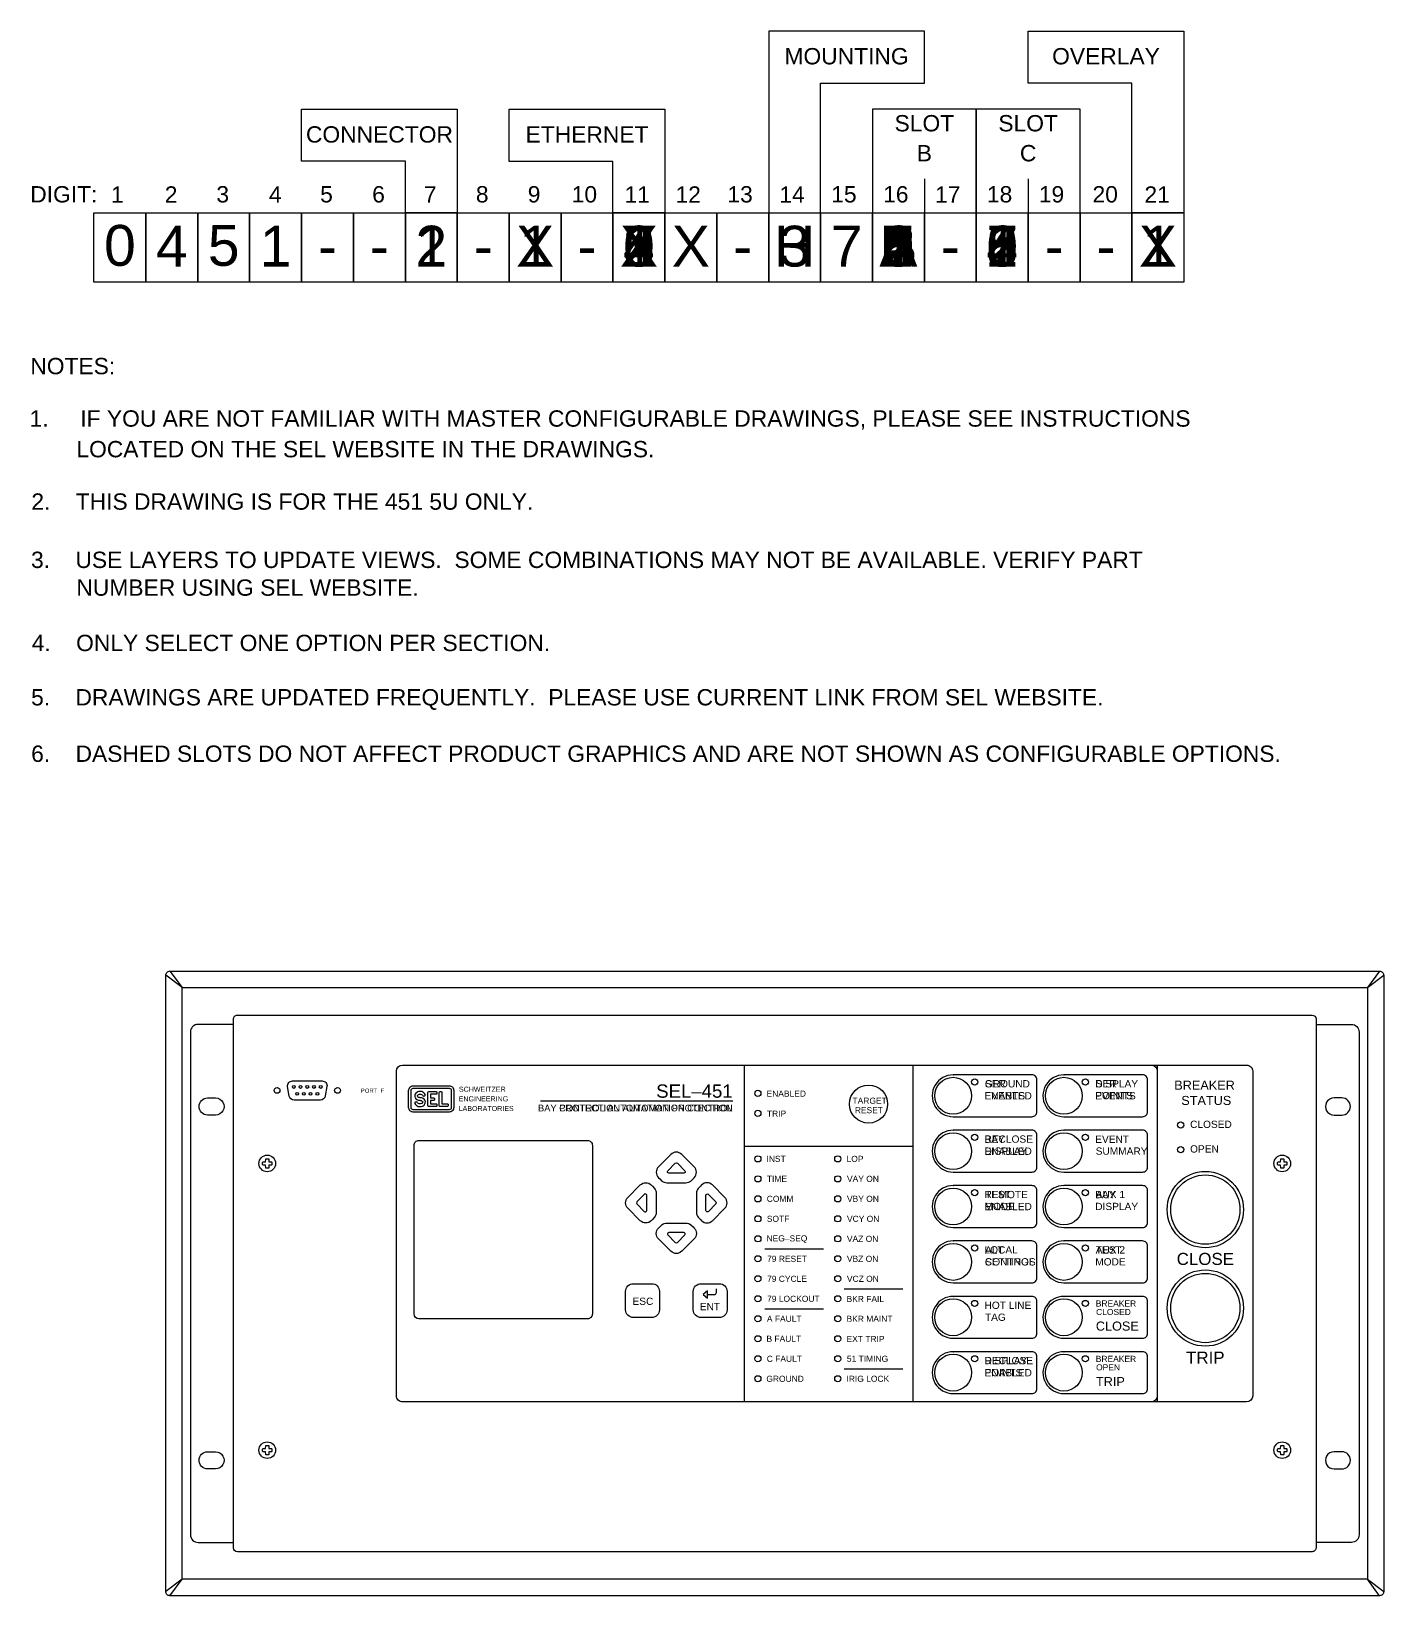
# Model space of a CAD drawing. Extents: x 1 to 47, y 1 to 35.
# Drawn here: x 0.99 to 22.98, y 9.57 to 35 of the extents above; entities that cross this region are included whole.
import ezdxf
from ezdxf.enums import TextEntityAlignment as Align

# ---------------------------------------------------------------- set-up
doc = ezdxf.new("R2010")
doc.units = 0
doc.header["$MEASUREMENT"] = 0
for name, color, linetype in [('1_00______CONNECTOR_TYPE__', 7, 'CONTINUOUS'), ('1_01__1-X__SCREW-TERMINAL_', 7, 'CONTINUOUS'), ('1_02__2-X__CONNECTORIZED_R', 7, 'CONTINUOUS'), ('1_03__1-1__SCREW-TERMINAL_', 7, 'CONTINUOUS'), ('1_04__2-1__CONNECTORIZED_R', 7, 'CONTINUOUS'), ('2_00______ETHERNET_CONNECT', 7, 'CONTINUOUS'), ('2_01__X__NONE', 7, 'CONTINUOUS'), ('2_02__1__PORTS_5A__5B_WITH', 7, 'CONTINUOUS'), ('2_03__3__PORTS_5A__5B_WITH', 7, 'CONTINUOUS'), ('2_04__5__PORTS_5A__5B_WITH', 7, 'CONTINUOUS'), ('2_05__0__PORTS_5C__5D_-_ET', 7, 'CONTINUOUS'), ('2_06__2__PORTS_5C__5D_-_ET', 7, 'CONTINUOUS'), ('2_07__4__PORTS_5C__5D_-_ET', 7, 'CONTINUOUS'), ('3_00______MOUNTING_', 7, 'CONTINUOUS'), ('3_01__H__HORIZONTAL_RACK_M', 7, 'CONTINUOUS'), ('3_02__3__HORIZONTAL_PANEL_', 7, 'CONTINUOUS'), ('4_00______IO_BOARD_POSITIO', 7, 'CONTINUOUS'), ('4_01__0__EMPTY', 7, 'CONTINUOUS'), ('4_02__1___8__INDEPENDENT_I', 7, 'CONTINUOUS'), ('4_03__2___8__OPTOISOLATED_', 7, 'CONTINUOUS'), ('4_04__4___24__OPTOISOLATED', 7, 'CONTINUOUS'), ('4_05__5___8__INDEPENDENT_I', 7, 'CONTINUOUS'), ('4_06__6___8__INDEPENDENT_I', 7, 'CONTINUOUS'), ('4_07__7___8__OPTOISOLATED_', 7, 'CONTINUOUS'), ('4_08__8___8__OPTOISOLATED_', 7, 'CONTINUOUS'), ('4_09__A__AUXILIARY_TRIP-CL', 7, 'CONTINUOUS'), ('4_10__B__AUXILIARY_TRIP-CL', 7, 'CONTINUOUS'), ('5_00______IO_BOARD_POSITIO', 7, 'CONTINUOUS'), ('5_01__0__EMPTY', 7, 'CONTINUOUS'), ('5_02__1___8__INDEPENDENT_I', 7, 'CONTINUOUS'), ('5_03__2___8__OPTOISOLATED_', 7, 'CONTINUOUS'), ('5_04__4___24__OPTOISOLATED', 7, 'CONTINUOUS'), ('5_05__5___8__INDEPENDENT_I', 7, 'CONTINUOUS'), ('5_06__6___8__INDEPENDENT_I', 7, 'CONTINUOUS'), ('5_07__7___8__OPTOISOLATED_', 7, 'CONTINUOUS'), ('5_08__8___8__OPTOISOLATED_', 7, 'CONTINUOUS'), ('6_00______FRONT_OVERLAY_', 7, 'CONTINUOUS'), ('6_01__X__STANDARD', 7, 'CONTINUOUS'), ('6_02__1__BAY_CONTROL', 7, 'CONTINUOUS'), ('7_00______DWG_', 7, 'CONTINUOUS')]:
    doc.layers.add(name, color=color, linetype=linetype)
doc.styles.add('ARIAL', font='arial.ttf')

msp = doc.modelspace()

# ---------------------------------------------------------------- linework, layer by layer
at = {"layer": '1_00______CONNECTOR_TYPE__'}
msp.add_lwpolyline([(2.851, 30.922), (2.007, 30.922), (2.007, 32.047), (2.851, 32.047), (2.851, 30.922)], dxfattribs=at)
at = {"layer": '2_00______ETHERNET_CONNECT'}
msp.add_lwpolyline([(2.851, 30.922), (2.007, 30.922), (2.007, 32.047), (2.851, 32.047), (2.851, 30.922)], dxfattribs=at)
at = {"layer": '3_00______MOUNTING_'}
msp.add_lwpolyline([(2.851, 30.922), (2.007, 30.922), (2.007, 32.047), (2.851, 32.047), (2.851, 30.922)], dxfattribs=at)
at = {"layer": '3_01__H__HORIZONTAL_RACK_M'}
for points in [[(4.275, 18.859), (3.7, 18.859, 0.414214), (3.575, 18.734), (3.575, 10.564, 0.414213), (3.7, 10.439), (4.275, 10.439)], [(21.875, 18.859), (22.45, 18.859, -0.414214), (22.575, 18.734), (22.575, 10.564, -0.414213), (22.45, 10.439), (21.875, 10.439)]]:
    msp.add_lwpolyline(points, format="xyb", dxfattribs=at)
for points in [[(4.339, 19.009), (21.811, 19.009, -0.414211), (21.875, 18.945), (21.875, 10.352, -0.414215), (21.811, 10.289), (4.339, 10.289, -0.414212), (4.275, 10.352), (4.275, 18.945, -0.414216)], [(3.855, 17.663), (3.983, 17.663, -1.000001), (3.983, 17.385), (3.855, 17.385, -1)], [(22.295, 17.663), (22.167, 17.663, 1.000001), (22.167, 17.385), (22.295, 17.385, 1)], [(3.855, 11.913), (3.983, 11.913, -1.000001), (3.983, 11.635), (3.855, 11.635, -1)], [(22.295, 11.913), (22.167, 11.913, 1.000001), (22.167, 11.635), (22.295, 11.635, 1)]]:
    msp.add_lwpolyline(points, format="xyb", close=True, dxfattribs=at)
at = {"layer": '3_02__3__HORIZONTAL_PANEL_'}
for points in [[(3.241, 19.724), (3.441, 19.457), (3.175, 19.657)], [(22.909, 19.724), (22.709, 19.457), (22.975, 19.657)], [(3.241, 9.574), (3.441, 9.84), (3.175, 9.64)], [(22.909, 9.574), (22.709, 9.84), (22.975, 9.64)]]:
    msp.add_lwpolyline(points, dxfattribs=at)
msp.add_lwpolyline([(3.241, 19.724), (22.909, 19.724, -0.414214), (22.975, 19.657), (22.975, 9.64, -0.414214), (22.909, 9.574), (3.241, 9.574, -0.414214), (3.175, 9.64), (3.175, 19.657, -0.414214)], format="xyb", close=True, dxfattribs=at)
msp.add_lwpolyline([(3.441, 19.457), (22.709, 19.457), (22.709, 9.84), (3.441, 9.84)], close=True, dxfattribs=at)
at = {"layer": '4_00______IO_BOARD_POSITIO'}
msp.add_lwpolyline([(2.851, 30.922), (2.007, 30.922), (2.007, 32.047), (2.851, 32.047), (2.851, 30.922)], dxfattribs=at)
at = {"layer": '4_01__0__EMPTY'}
msp.add_lwpolyline([(6.924, 12.824), (6.924, 18.099, -0.414193), (7.024, 18.199), (19.192, 18.199, -0.414295), (19.292, 18.099), (19.292, 12.824, -0.414137), (19.192, 12.723), (7.024, 12.723, -0.414229)], format="xyb", close=True, dxfattribs=at)
at = {"layer": '4_02__1___8__INDEPENDENT_I'}
msp.add_lwpolyline([(6.924, 12.824), (6.924, 18.099, -0.414193), (7.024, 18.199), (19.192, 18.199, -0.414295), (19.292, 18.099), (19.292, 12.824, -0.414137), (19.192, 12.723), (7.024, 12.723, -0.414229)], format="xyb", close=True, dxfattribs=at)
at = {"layer": '4_03__2___8__OPTOISOLATED_'}
msp.add_lwpolyline([(6.924, 12.824), (6.924, 18.099, -0.414193), (7.024, 18.199), (19.192, 18.199, -0.414295), (19.292, 18.099), (19.292, 12.824, -0.414137), (19.192, 12.723), (7.024, 12.723, -0.414229)], format="xyb", close=True, dxfattribs=at)
at = {"layer": '4_04__4___24__OPTOISOLATED'}
msp.add_lwpolyline([(6.924, 12.824), (6.924, 18.099, -0.414193), (7.024, 18.199), (19.192, 18.199, -0.414295), (19.292, 18.099), (19.292, 12.824, -0.414137), (19.192, 12.723), (7.024, 12.723, -0.414229)], format="xyb", close=True, dxfattribs=at)
at = {"layer": '4_05__5___8__INDEPENDENT_I'}
msp.add_lwpolyline([(6.924, 12.824), (6.924, 18.099, -0.414193), (7.024, 18.199), (19.192, 18.199, -0.414295), (19.292, 18.099), (19.292, 12.824, -0.414137), (19.192, 12.723), (7.024, 12.723, -0.414229)], format="xyb", close=True, dxfattribs=at)
at = {"layer": '4_06__6___8__INDEPENDENT_I'}
msp.add_lwpolyline([(6.924, 12.824), (6.924, 18.099, -0.414193), (7.024, 18.199), (19.192, 18.199, -0.414295), (19.292, 18.099), (19.292, 12.824, -0.414137), (19.192, 12.723), (7.024, 12.723, -0.414229)], format="xyb", close=True, dxfattribs=at)
at = {"layer": '4_07__7___8__OPTOISOLATED_'}
msp.add_lwpolyline([(6.924, 12.824), (6.924, 18.099, -0.414193), (7.024, 18.199), (19.192, 18.199, -0.414295), (19.292, 18.099), (19.292, 12.824, -0.414137), (19.192, 12.723), (7.024, 12.723, -0.414229)], format="xyb", close=True, dxfattribs=at)
at = {"layer": '4_08__8___8__OPTOISOLATED_'}
msp.add_lwpolyline([(6.924, 12.824), (6.924, 18.099, -0.414193), (7.024, 18.199), (19.192, 18.199, -0.414295), (19.292, 18.099), (19.292, 12.824, -0.414137), (19.192, 12.723), (7.024, 12.723, -0.414229)], format="xyb", close=True, dxfattribs=at)
at = {"layer": '4_09__A__AUXILIARY_TRIP-CL'}
msp.add_lwpolyline([(6.924, 12.824), (6.924, 18.099, -0.414193), (7.024, 18.199), (20.745, 18.199, -0.414295), (20.845, 18.099), (20.845, 12.824, -0.414137), (20.745, 12.724), (7.024, 12.724, -0.414229)], format="xyb", close=True, dxfattribs=at)
msp.add_lwpolyline([(19.292, 18.199), (19.292, 12.724)], dxfattribs=at)
for centre, radius in [((19.675, 17.224), 0.05), ((19.675, 16.824), 0.05), ((20.075, 15.849), 0.62), ((20.075, 15.849), 0.563), ((20.075, 14.249), 0.62), ((20.075, 14.249), 0.563)]:
    msp.add_circle(centre, radius, dxfattribs=at)
at = {"layer": '4_10__B__AUXILIARY_TRIP-CL'}
msp.add_lwpolyline([(6.924, 12.824), (6.924, 18.099, -0.414193), (7.024, 18.199), (20.745, 18.199, -0.414295), (20.845, 18.099), (20.845, 12.824, -0.414137), (20.745, 12.724), (7.024, 12.724, -0.414229)], format="xyb", close=True, dxfattribs=at)
msp.add_lwpolyline([(19.292, 18.199), (19.292, 12.724)], dxfattribs=at)
for centre, radius in [((19.675, 17.224), 0.05), ((19.675, 16.824), 0.05), ((20.075, 15.849), 0.62), ((20.075, 15.849), 0.563), ((20.075, 14.249), 0.62), ((20.075, 14.249), 0.563)]:
    msp.add_circle(centre, radius, dxfattribs=at)
at = {"layer": '5_00______IO_BOARD_POSITIO'}
msp.add_lwpolyline([(2.851, 30.922), (2.007, 30.922), (2.007, 32.047), (2.851, 32.047), (2.851, 30.922)], dxfattribs=at)
at = {"layer": '6_00______FRONT_OVERLAY_'}
msp.add_lwpolyline([(2.851, 30.922), (2.007, 30.922), (2.007, 32.047), (2.851, 32.047), (2.851, 30.922)], dxfattribs=at)
at = {"layer": '7_00______DWG_'}
for points in [[(13.82, 34.156), (15.507, 34.156), (15.507, 35), (12.976, 35), (12.976, 32.047), (13.82, 32.047), (13.82, 34.156)], [(18.882, 34.156), (17.195, 34.156), (17.195, 35), (19.726, 35), (19.726, 32.047), (18.882, 32.047), (18.882, 34.156)], [(7.07, 32.891), (5.382, 32.891), (5.382, 33.734), (7.913, 33.734), (7.913, 32.047), (7.07, 32.047), (7.07, 32.891)], [(10.445, 32.881), (8.757, 32.881), (8.757, 33.734), (11.289, 33.734), (11.289, 32.047), (10.445, 32.047), (10.445, 32.881)], [(16.351, 32.047), (16.351, 33.734), (14.664, 33.734), (14.664, 32.047), (16.351, 32.047)], [(18.039, 32.047), (18.039, 33.734), (16.351, 33.734), (16.351, 32.047), (18.038, 32.047)], [(15.507, 32.602), (15.507, 32.047)], [(17.194, 32.602), (17.194, 32.047)], [(2.851, 30.922), (2.007, 30.922), (2.007, 32.047), (2.851, 32.047), (2.851, 30.922)], [(3.695, 30.922), (2.851, 30.922), (2.851, 32.047), (3.695, 32.047), (3.695, 30.922)], [(4.538, 30.922), (3.695, 30.922), (3.695, 32.047), (4.538, 32.047), (4.538, 30.922)], [(5.382, 30.922), (4.538, 30.922), (4.538, 32.047), (5.382, 32.047), (5.382, 30.922)], [(6.226, 30.922), (5.382, 30.922), (5.382, 32.047), (6.226, 32.047), (6.226, 30.922)], [(7.07, 30.922), (6.226, 30.922), (6.226, 32.047), (7.07, 32.047), (7.07, 30.922)], [(7.913, 30.922), (7.07, 30.922), (7.07, 32.047), (7.913, 32.047), (7.913, 30.922)], [(8.757, 30.922), (7.913, 30.922), (7.913, 32.047), (8.757, 32.047), (8.757, 30.922)], [(9.601, 30.922), (8.757, 30.922), (8.757, 32.047), (9.601, 32.047), (9.601, 30.922)], [(10.445, 30.922), (9.601, 30.922), (9.601, 32.047), (10.445, 32.047), (10.445, 30.922)], [(11.289, 30.922), (10.445, 30.922), (10.445, 32.047), (11.289, 32.047), (11.289, 30.922)], [(12.132, 30.922), (11.289, 30.922), (11.289, 32.047), (12.132, 32.047), (12.132, 30.922)], [(12.976, 30.922), (12.132, 30.922), (12.132, 32.047), (12.976, 32.047), (12.976, 30.922)], [(13.82, 30.922), (12.976, 30.922), (12.976, 32.047), (13.82, 32.047), (13.82, 30.922)], [(14.664, 30.922), (13.82, 30.922), (13.82, 32.047), (14.664, 32.047), (14.664, 30.922)], [(15.507, 30.922), (14.664, 30.922), (14.664, 32.047), (15.507, 32.047), (15.507, 30.922)], [(16.351, 30.922), (15.507, 30.922), (15.507, 32.047), (16.351, 32.047), (16.351, 30.922)], [(17.195, 30.922), (16.351, 30.922), (16.351, 32.047), (17.195, 32.047), (17.195, 30.922)], [(18.038, 30.922), (17.195, 30.922), (17.195, 32.047), (18.038, 32.047), (18.038, 30.922)], [(18.882, 30.922), (18.038, 30.922), (18.038, 32.047), (18.882, 32.047), (18.882, 30.922)], [(19.726, 30.922), (18.882, 30.922), (18.882, 32.047), (19.726, 32.047), (19.726, 30.922)], [(12.58, 18.199), (12.58, 12.723)], [(15.32, 18.199), (15.32, 12.723)], [(12.391, 17.609), (9.267, 17.609)], [(12.58, 16.881), (15.32, 16.881)], [(12.912, 15.211), (13.866, 15.211)], [(14.202, 14.561), (15.156, 14.561)], [(12.912, 14.236), (13.866, 14.236)], [(14.202, 13.261), (15.156, 13.261)]]:
    msp.add_lwpolyline(points, dxfattribs=at)
for points in [[(5.233, 17.941), (5.717, 17.941, -0.46318), (5.795, 17.849), (5.768, 17.696, -0.363045), (5.69, 17.63), (5.26, 17.63, -0.360245), (5.182, 17.695), (5.155, 17.849, -0.463312)], [(7.855, 17.508, -0.414214), (7.782, 17.434), (7.197, 17.434, -0.414214), (7.123, 17.508), (7.123, 17.786, -0.414214), (7.197, 17.86), (7.782, 17.86, -0.414214), (7.855, 17.786)], [(7.816, 17.508, -0.414214), (7.782, 17.473), (7.197, 17.473, -0.414214), (7.162, 17.508), (7.162, 17.786, -0.414214), (7.197, 17.821), (7.782, 17.821, -0.414214), (7.816, 17.786)], [(15.979, 18.039, 1.005574), (15.975, 17.359), (17.256, 17.359, 0.414214), (17.336, 17.439), (17.336, 17.959, 0.414214), (17.256, 18.039), (15.975, 18.039)], [(17.779, 18.039, 1.005574), (17.775, 17.359), (19.056, 17.359, 0.414214), (19.136, 17.439), (19.136, 17.959, 0.414214), (19.056, 18.039), (17.775, 18.039)], [(7.304, 17.769, 0.192116), (7.241, 17.744, 0.12608), (7.222, 17.707, 0.336344), (7.257, 17.639, 0.087668), (7.307, 17.625, -0.022201), (7.322, 17.623, -0.039737), (7.333, 17.619, -0.23043), (7.351, 17.601, -0.182747), (7.349, 17.587, -0.221111), (7.316, 17.568, -0.058363), (7.295, 17.568, -0.13415), (7.273, 17.579, 0.006668), (7.261, 17.594, 0.085557), (7.258, 17.596, 0.231613), (7.229, 17.593, 0.170757), (7.223, 17.586, 0.118457), (7.224, 17.574, 0.153081), (7.25, 17.542, 0.186266), (7.312, 17.523, 0.192116), (7.374, 17.548, 0.12608), (7.394, 17.586, 0.336344), (7.359, 17.654, 0.087668), (7.308, 17.668, -0.022201), (7.294, 17.67, -0.039737), (7.283, 17.673, -0.23043), (7.265, 17.691, -0.182747), (7.266, 17.706, -0.221111), (7.3, 17.724, -0.058363), (7.321, 17.725, -0.13415), (7.343, 17.714, 0.006668), (7.355, 17.699, 0.085557), (7.357, 17.697, 0.231613), (7.387, 17.699, 0.170757), (7.393, 17.707, 0.118457), (7.391, 17.719, 0.153081), (7.366, 17.751, 0.186266)], [(7.479, 17.624), (7.479, 17.568), (7.571, 17.568, -0.424366), (7.582, 17.557), (7.582, 17.537, -0.404134), (7.571, 17.525), (7.449, 17.525, -0.432614), (7.437, 17.538), (7.437, 17.753, -0.396049), (7.449, 17.766), (7.571, 17.766, -0.424366), (7.582, 17.754), (7.582, 17.734, -0.404134), (7.571, 17.723), (7.479, 17.723), (7.479, 17.667), (7.533, 17.667, -0.353971), (7.541, 17.657), (7.541, 17.657), (7.541, 17.634, -0.353971), (7.533, 17.624)], [(7.632, 17.766), (7.653, 17.766, -0.432614), (7.665, 17.753), (7.665, 17.568), (7.754, 17.568, -0.424366), (7.765, 17.557), (7.765, 17.537, -0.404134), (7.754, 17.525), (7.632, 17.525, -0.432614), (7.62, 17.538), (7.62, 17.753, -0.396049)], [(15.979, 17.139, 1.005574), (15.975, 16.459), (17.256, 16.459, 0.414214), (17.336, 16.539), (17.336, 17.059, 0.414214), (17.256, 17.139), (15.975, 17.139)], [(17.779, 17.139, 1.005574), (17.775, 16.459), (19.056, 16.459, 0.414214), (19.136, 16.539), (19.136, 17.059, 0.414214), (19.056, 17.139), (17.775, 17.139)], [(7.21, 14.154), (7.21, 16.894, -0.414219), (7.29, 16.974), (10.03, 16.974, -0.414264), (10.11, 16.894), (10.11, 14.154, -0.41431), (10.03, 14.074), (7.29, 14.074, -0.414061)], [(11.631, 16.286, 0.176539), (11.709, 16.313), (11.746, 16.349), (11.765, 16.368, 0.414214), (11.765, 16.545), (11.563, 16.746, 0.414214), (11.387, 16.746), (11.185, 16.545, 0.414214), (11.185, 16.368), (11.204, 16.349), (11.241, 16.313, 0.176539), (11.319, 16.286)], [(11.492, 16.602), (11.613, 16.48, -0.66386), (11.596, 16.44), (11.354, 16.44, -0.66386), (11.337, 16.48), (11.458, 16.602, -0.408376)], [(11.147, 15.803, -0.176539), (11.12, 15.725), (11.085, 15.688), (11.066, 15.669, -0.414214), (10.889, 15.669), (10.687, 15.87, -0.414214), (10.687, 16.047), (10.889, 16.249, -0.414214), (11.066, 16.249), (11.085, 16.23), (11.12, 16.193, -0.176539), (11.147, 16.114)], [(11.803, 15.803, 0.176539), (11.83, 15.725), (11.865, 15.688), (11.884, 15.669, 0.414214), (12.061, 15.669), (12.263, 15.87, 0.414214), (12.263, 16.047), (12.061, 16.249, 0.414214), (11.884, 16.249), (11.865, 16.23), (11.83, 16.193, 0.176539), (11.803, 16.114)], [(10.832, 15.942), (10.953, 15.82, 0.66386), (10.994, 15.837), (10.994, 16.08, 0.66386), (10.953, 16.097), (10.832, 15.975, 0.408376)], [(12.118, 15.942), (11.997, 15.82, -0.66386), (11.956, 15.837), (11.956, 16.08, -0.66386), (11.997, 16.097), (12.118, 15.975, -0.408376)], [(15.979, 16.239, 1.005574), (15.975, 15.559), (17.256, 15.559, 0.414214), (17.336, 15.639), (17.336, 16.159, 0.414214), (17.256, 16.239), (15.975, 16.239)], [(17.779, 16.239, 1.005574), (17.775, 15.559), (19.056, 15.559, 0.414214), (19.136, 15.639), (19.136, 16.159, 0.414214), (19.056, 16.239), (17.775, 16.239)], [(11.631, 15.631, -0.176539), (11.709, 15.604), (11.746, 15.568), (11.765, 15.549, -0.414214), (11.765, 15.372), (11.563, 15.171, -0.414214), (11.387, 15.171), (11.185, 15.372, -0.414214), (11.185, 15.549), (11.204, 15.568), (11.241, 15.604, -0.176539), (11.319, 15.631)], [(11.492, 15.315), (11.613, 15.437, 0.66386), (11.596, 15.478), (11.354, 15.478, 0.66386), (11.337, 15.437), (11.458, 15.315, 0.408376)], [(15.979, 15.339, 1.005574), (15.975, 14.659), (17.256, 14.659, 0.414214), (17.336, 14.739), (17.336, 15.259, 0.414214), (17.256, 15.339), (15.975, 15.339)], [(17.779, 15.339, 1.005574), (17.775, 14.659), (19.056, 14.659, 0.414214), (19.136, 14.739), (19.136, 15.259, 0.414214), (19.056, 15.339), (17.775, 15.339)], [(10.775, 14.645), (11.075, 14.645, -0.414214), (11.2, 14.52), (11.2, 14.22, -0.414214), (11.075, 14.095), (10.775, 14.095, -0.414214), (10.65, 14.22), (10.65, 14.52, -0.414214)], [(11.875, 14.644), (12.175, 14.644, -0.414214), (12.3, 14.519), (12.3, 14.219, -0.414214), (12.175, 14.094), (11.875, 14.094, -0.414214), (11.75, 14.219), (11.75, 14.519, -0.414214)], [(15.979, 14.439, 1.005574), (15.975, 13.759), (17.256, 13.759, 0.414214), (17.336, 13.839), (17.336, 14.359, 0.414214), (17.256, 14.439), (15.975, 14.439)], [(17.779, 14.439, 1.005574), (17.775, 13.759), (19.056, 13.759, 0.414214), (19.136, 13.839), (19.136, 14.359, 0.414214), (19.056, 14.439), (17.775, 14.439)], [(15.979, 13.539, 1.005574), (15.975, 12.859), (17.256, 12.859, 0.414214), (17.336, 12.939), (17.336, 13.459, 0.414214), (17.256, 13.539), (15.975, 13.539)], [(17.779, 13.539, 1.005574), (17.775, 12.859), (19.056, 12.859, 0.414214), (19.136, 12.939), (19.136, 13.459, 0.414214), (19.056, 13.539), (17.775, 13.539)]]:
    msp.add_lwpolyline(points, format="xyb", close=True, dxfattribs=at)
for points in [[(4.842, 16.675, -0.391794), (4.85, 16.667), (4.852, 16.627, 0.399739), (4.853, 16.626), (4.893, 16.624, -0.391859), (4.901, 16.616), (4.901, 16.582, -0.391764), (4.893, 16.573), (4.853, 16.571, 0.399816), (4.852, 16.57), (4.85, 16.53, -0.391825), (4.842, 16.522), (4.825, 16.522), (4.808, 16.522, -0.391806), (4.8, 16.53), (4.798, 16.57, 0.399638), (4.797, 16.571), (4.757, 16.573, -0.391814), (4.749, 16.582), (4.749, 16.616, -0.39186), (4.757, 16.624), (4.797, 16.626, 0.399739), (4.798, 16.627), (4.8, 16.667, -0.391769), (4.808, 16.675), (4.825, 16.675), (4.842, 16.675)], [(21.342, 16.675, -0.391794), (21.35, 16.667), (21.352, 16.627, 0.399739), (21.353, 16.626), (21.393, 16.624, -0.391859), (21.401, 16.616), (21.401, 16.582, -0.391764), (21.393, 16.573), (21.353, 16.571, 0.399816), (21.352, 16.57), (21.35, 16.53, -0.391825), (21.342, 16.522), (21.325, 16.522), (21.308, 16.522, -0.391806), (21.3, 16.53), (21.298, 16.57, 0.399638), (21.297, 16.571), (21.257, 16.573, -0.391814), (21.249, 16.582), (21.249, 16.616, -0.39186), (21.257, 16.624), (21.297, 16.626, 0.399739), (21.298, 16.627), (21.3, 16.667, -0.391769), (21.308, 16.675), (21.325, 16.675), (21.342, 16.675)], [(11.984, 14.469), (12.092, 14.469, 0.414214), (12.127, 14.504), (12.127, 14.561)], [(4.842, 12.015, -0.391794), (4.85, 12.007), (4.852, 11.967, 0.399739), (4.853, 11.966), (4.893, 11.964, -0.391859), (4.901, 11.956), (4.901, 11.922, -0.391764), (4.893, 11.913), (4.853, 11.911, 0.399816), (4.852, 11.91), (4.85, 11.87, -0.391825), (4.842, 11.862), (4.825, 11.862), (4.808, 11.862, -0.391806), (4.8, 11.87), (4.798, 11.91, 0.399638), (4.797, 11.911), (4.757, 11.913, -0.391814), (4.749, 11.922), (4.749, 11.956, -0.39186), (4.757, 11.964), (4.797, 11.966, 0.399739), (4.798, 11.967), (4.8, 12.007, -0.391769), (4.808, 12.015), (4.825, 12.015), (4.842, 12.015)], [(21.342, 12.015, -0.391794), (21.35, 12.007), (21.352, 11.967, 0.399739), (21.353, 11.966), (21.393, 11.964, -0.391859), (21.401, 11.956), (21.401, 11.922, -0.391764), (21.393, 11.913), (21.353, 11.911, 0.399816), (21.352, 11.91), (21.35, 11.87, -0.391825), (21.342, 11.862), (21.325, 11.862), (21.308, 11.862, -0.391806), (21.3, 11.87), (21.298, 11.91, 0.399638), (21.297, 11.911), (21.257, 11.913, -0.391814), (21.249, 11.922), (21.249, 11.956, -0.39186), (21.257, 11.964), (21.297, 11.966, 0.399739), (21.298, 11.967), (21.3, 12.007, -0.391769), (21.308, 12.015), (21.325, 12.015), (21.342, 12.015)]]:
    msp.add_lwpolyline(points, format="xyb", dxfattribs=at)
msp.add_lwpolyline([(11.984, 14.527), (11.909, 14.469), (11.984, 14.411)], close=True, dxfattribs=at)
for centre, radius in [((4.983, 17.786), 0.047), ((5.257, 17.842), 0.0225), ((5.366, 17.842), 0.0225), ((5.475, 17.842), 0.0225), ((5.584, 17.842), 0.0225), ((5.693, 17.842), 0.0225), ((5.967, 17.786), 0.047), ((14.6, 17.564), 0.31), ((16.325, 17.924), 0.05), ((18.125, 17.924), 0.05), ((5.311, 17.73), 0.0225), ((5.42, 17.73), 0.0225), ((5.529, 17.73), 0.0225), ((5.639, 17.73), 0.0225), ((12.8, 17.739), 0.05), ((12.8, 17.414), 0.05), ((16.325, 17.024), 0.05), ((18.125, 17.024), 0.05), ((4.825, 16.599), 0.135), ((12.8, 16.674), 0.05), ((14.1, 16.674), 0.05), ((21.325, 16.599), 0.135), ((12.8, 16.349), 0.05), ((14.1, 16.349), 0.05), ((12.8, 16.024), 0.05), ((14.1, 16.024), 0.05), ((16.325, 16.124), 0.05), ((18.125, 16.124), 0.05), ((12.8, 15.699), 0.05), ((14.1, 15.699), 0.05), ((12.8, 15.374), 0.05), ((14.1, 15.374), 0.05), ((16.325, 15.224), 0.05), ((18.125, 15.224), 0.05), ((12.8, 15.049), 0.05), ((14.1, 15.049), 0.05), ((12.8, 14.724), 0.05), ((14.1, 14.724), 0.05), ((12.8, 14.399), 0.05), ((14.1, 14.399), 0.05), ((16.325, 14.324), 0.05), ((18.125, 14.324), 0.05), ((12.8, 14.074), 0.05), ((14.1, 14.074), 0.05), ((12.8, 13.749), 0.05), ((14.1, 13.749), 0.05), ((12.8, 13.424), 0.05), ((14.1, 13.424), 0.05), ((16.325, 13.424), 0.05), ((18.125, 13.424), 0.05), ((12.8, 13.099), 0.05), ((14.1, 13.099), 0.05), ((4.825, 11.939), 0.135), ((21.325, 11.939), 0.135)]:
    msp.add_circle(centre, radius, dxfattribs=at)
for centre in [(15.975, 17.699), (17.775, 17.699), (15.975, 16.799), (17.775, 16.799), (15.975, 15.899), (17.775, 15.899), (15.975, 14.999), (17.775, 14.999), (15.975, 14.099), (17.775, 14.099), (15.975, 13.199), (17.775, 13.199)]:
    msp.add_ellipse(centre, major_axis=(0.3, 0), ratio=0.999907, dxfattribs=at)

# ---------------------------------------------------------------- texts
at = {"layer": '1_01__1-X__SCREW-TERMINAL_', "style": 'ARIAL'}
for s, p in [('1', (7.491, 31.176)), ('X', (9.179, 31.176))]:
    msp.add_text(s, height=0.664, dxfattribs=at).set_placement(p, align=Align.CENTER)
at = {"layer": '1_02__2-X__CONNECTORIZED_R', "style": 'ARIAL'}
for s, p in [('2', (7.491, 31.176)), ('X', (9.179, 31.176))]:
    msp.add_text(s, height=0.664, dxfattribs=at).set_placement(p, align=Align.CENTER)
at = {"layer": '1_03__1-1__SCREW-TERMINAL_', "style": 'ARIAL'}
for p in [(7.491, 31.176), (9.179, 31.176)]:
    msp.add_text('1', height=0.664, dxfattribs=at).set_placement(p, align=Align.CENTER)
at = {"layer": '1_04__2-1__CONNECTORIZED_R', "style": 'ARIAL'}
for s, p in [('2', (7.491, 31.176)), ('1', (9.179, 31.176))]:
    msp.add_text(s, height=0.664, dxfattribs=at).set_placement(p, align=Align.CENTER)
at = {"layer": '2_01__X__NONE', "style": 'ARIAL'}
msp.add_text('X', height=0.664, dxfattribs=at).set_placement((10.867, 31.176), align=Align.CENTER)
at = {"layer": '2_02__1__PORTS_5A__5B_WITH', "style": 'ARIAL'}
msp.add_text('1', height=0.664, dxfattribs=at).set_placement((10.867, 31.176), align=Align.CENTER)
at = {"layer": '2_03__3__PORTS_5A__5B_WITH', "style": 'ARIAL'}
msp.add_text('3', height=0.664, dxfattribs=at).set_placement((10.867, 31.176), align=Align.CENTER)
at = {"layer": '2_04__5__PORTS_5A__5B_WITH', "style": 'ARIAL'}
msp.add_text('5', height=0.664, dxfattribs=at).set_placement((10.867, 31.176), align=Align.CENTER)
at = {"layer": '2_05__0__PORTS_5C__5D_-_ET', "style": 'ARIAL'}
msp.add_text('0', height=0.664, dxfattribs=at).set_placement((10.867, 31.176), align=Align.CENTER)
at = {"layer": '2_06__2__PORTS_5C__5D_-_ET', "style": 'ARIAL'}
msp.add_text('2', height=0.664, dxfattribs=at).set_placement((10.867, 31.176), align=Align.CENTER)
at = {"layer": '2_07__4__PORTS_5C__5D_-_ET', "style": 'ARIAL'}
msp.add_text('4', height=0.664, dxfattribs=at).set_placement((10.867, 31.176), align=Align.CENTER)
at = {"layer": '3_01__H__HORIZONTAL_RACK_M', "style": 'ARIAL'}
msp.add_text('H', height=0.664, dxfattribs=at).set_placement((13.398, 31.176), align=Align.CENTER)
at = {"layer": '3_02__3__HORIZONTAL_PANEL_', "style": 'ARIAL'}
msp.add_text('3', height=0.664, dxfattribs=at).set_placement((13.398, 31.176), align=Align.CENTER)
at = {"layer": '4_01__0__EMPTY', "style": 'ARIAL'}
msp.add_text('0', height=0.664, dxfattribs=at).set_placement((15.085, 31.176), align=Align.CENTER)
for s, height, p in [('BREAKER', 0.0983, (18.294, 14.274)), ('CLOSE', 0.1475, (18.295, 13.882)), ('CLOSED', 0.0983, (18.299, 14.136)), ('BREAKER', 0.0983, (18.294, 13.374)), ('OPEN', 0.0983, (18.299, 13.236)), ('TRIP', 0.1475, (18.297, 12.98))]:
    msp.add_text(s, height=height, dxfattribs=at).set_placement(p)
at = {"layer": '4_02__1___8__INDEPENDENT_I', "style": 'ARIAL'}
msp.add_text('1', height=0.664, dxfattribs=at).set_placement((15.085, 31.176), align=Align.CENTER)
for s, height, p in [('BREAKER', 0.0983, (18.294, 14.274)), ('CLOSE', 0.1475, (18.295, 13.882)), ('CLOSED', 0.0983, (18.299, 14.136)), ('BREAKER', 0.0983, (18.294, 13.374)), ('OPEN', 0.0983, (18.299, 13.236)), ('TRIP', 0.1475, (18.297, 12.98))]:
    msp.add_text(s, height=height, dxfattribs=at).set_placement(p)
at = {"layer": '4_03__2___8__OPTOISOLATED_', "style": 'ARIAL'}
msp.add_text('2', height=0.664, dxfattribs=at).set_placement((15.085, 31.176), align=Align.CENTER)
for s, height, p in [('BREAKER', 0.0983, (18.294, 14.274)), ('CLOSE', 0.1475, (18.295, 13.882)), ('CLOSED', 0.0983, (18.299, 14.136)), ('BREAKER', 0.0983, (18.294, 13.374)), ('OPEN', 0.0983, (18.299, 13.236)), ('TRIP', 0.1475, (18.297, 12.98))]:
    msp.add_text(s, height=height, dxfattribs=at).set_placement(p)
at = {"layer": '4_04__4___24__OPTOISOLATED', "style": 'ARIAL'}
msp.add_text('4', height=0.664, dxfattribs=at).set_placement((15.085, 31.176), align=Align.CENTER)
for s, height, p in [('BREAKER', 0.0983, (18.294, 14.274)), ('CLOSE', 0.1475, (18.295, 13.882)), ('CLOSED', 0.0983, (18.299, 14.136)), ('BREAKER', 0.0983, (18.294, 13.374)), ('OPEN', 0.0983, (18.299, 13.236)), ('TRIP', 0.1475, (18.297, 12.98))]:
    msp.add_text(s, height=height, dxfattribs=at).set_placement(p)
at = {"layer": '4_05__5___8__INDEPENDENT_I', "style": 'ARIAL'}
msp.add_text('5', height=0.664, dxfattribs=at).set_placement((15.085, 31.176), align=Align.CENTER)
for s, height, p in [('BREAKER', 0.0983, (18.294, 14.274)), ('CLOSE', 0.1475, (18.295, 13.882)), ('CLOSED', 0.0983, (18.299, 14.136)), ('BREAKER', 0.0983, (18.294, 13.374)), ('OPEN', 0.0983, (18.299, 13.236)), ('TRIP', 0.1475, (18.297, 12.98))]:
    msp.add_text(s, height=height, dxfattribs=at).set_placement(p)
at = {"layer": '4_06__6___8__INDEPENDENT_I', "style": 'ARIAL'}
msp.add_text('6', height=0.664, dxfattribs=at).set_placement((15.085, 31.176), align=Align.CENTER)
for s, height, p in [('BREAKER', 0.0983, (18.294, 14.274)), ('CLOSE', 0.1475, (18.295, 13.882)), ('CLOSED', 0.0983, (18.299, 14.136)), ('BREAKER', 0.0983, (18.294, 13.374)), ('OPEN', 0.0983, (18.299, 13.236)), ('TRIP', 0.1475, (18.297, 12.98))]:
    msp.add_text(s, height=height, dxfattribs=at).set_placement(p)
at = {"layer": '4_07__7___8__OPTOISOLATED_', "style": 'ARIAL'}
msp.add_text('7', height=0.664, dxfattribs=at).set_placement((15.085, 31.176), align=Align.CENTER)
for s, height, p in [('BREAKER', 0.0983, (18.294, 14.274)), ('CLOSE', 0.1475, (18.295, 13.882)), ('CLOSED', 0.0983, (18.299, 14.136)), ('BREAKER', 0.0983, (18.294, 13.374)), ('OPEN', 0.0983, (18.299, 13.236)), ('TRIP', 0.1475, (18.297, 12.98))]:
    msp.add_text(s, height=height, dxfattribs=at).set_placement(p)
at = {"layer": '4_08__8___8__OPTOISOLATED_', "style": 'ARIAL'}
msp.add_text('8', height=0.664, dxfattribs=at).set_placement((15.085, 31.176), align=Align.CENTER)
for s, height, p in [('BREAKER', 0.0983, (18.294, 14.274)), ('CLOSE', 0.1475, (18.295, 13.882)), ('CLOSED', 0.0983, (18.299, 14.136)), ('BREAKER', 0.0983, (18.294, 13.374)), ('OPEN', 0.0983, (18.299, 13.236)), ('TRIP', 0.1475, (18.297, 12.98))]:
    msp.add_text(s, height=height, dxfattribs=at).set_placement(p)
at = {"layer": '4_09__A__AUXILIARY_TRIP-CL', "style": 'ARIAL'}
for s, height, p in [('A', 0.664, (15.085, 31.176)), ('CLOSE', 0.1967, (20.075, 14.949)), ('TRIP', 0.1967, (20.075, 13.345))]:
    msp.add_text(s, height=height, dxfattribs=at).set_placement(p, align=Align.CENTER)
for s, height, p in [('BREAKER', 0.1475, (19.57, 17.797)), ('STATUS', 0.1475, (19.684, 17.549)), ('CLOSED', 0.118, (19.827, 17.176)), ('OPEN', 0.118, (19.827, 16.776)), ('AUX 3', 0.118, (18.294, 14.274)), ('AUX 4', 0.118, (18.294, 13.374))]:
    msp.add_text(s, height=height, dxfattribs=at).set_placement(p)
at = {"layer": '4_10__B__AUXILIARY_TRIP-CL', "style": 'ARIAL'}
for s, height, p in [('B', 0.664, (15.085, 31.176)), ('CLOSE', 0.1967, (20.075, 14.949)), ('TRIP', 0.1967, (20.075, 13.345))]:
    msp.add_text(s, height=height, dxfattribs=at).set_placement(p, align=Align.CENTER)
for s, height, p in [('BREAKER', 0.1475, (19.57, 17.797)), ('STATUS', 0.1475, (19.684, 17.549)), ('CLOSED', 0.118, (19.827, 17.176)), ('OPEN', 0.118, (19.827, 16.776)), ('AUX 3', 0.118, (18.294, 14.274)), ('AUX 4', 0.118, (18.294, 13.374))]:
    msp.add_text(s, height=height, dxfattribs=at).set_placement(p)
at = {"layer": '5_01__0__EMPTY', "style": 'ARIAL'}
msp.add_text('0', height=0.664, dxfattribs=at).set_placement((16.773, 31.176), align=Align.CENTER)
at = {"layer": '5_02__1___8__INDEPENDENT_I', "style": 'ARIAL'}
msp.add_text('1', height=0.664, dxfattribs=at).set_placement((16.773, 31.176), align=Align.CENTER)
at = {"layer": '5_03__2___8__OPTOISOLATED_', "style": 'ARIAL'}
msp.add_text('2', height=0.664, dxfattribs=at).set_placement((16.773, 31.176), align=Align.CENTER)
at = {"layer": '5_04__4___24__OPTOISOLATED', "style": 'ARIAL'}
msp.add_text('4', height=0.664, dxfattribs=at).set_placement((16.773, 31.176), align=Align.CENTER)
at = {"layer": '5_05__5___8__INDEPENDENT_I', "style": 'ARIAL'}
msp.add_text('5', height=0.664, dxfattribs=at).set_placement((16.773, 31.176), align=Align.CENTER)
at = {"layer": '5_06__6___8__INDEPENDENT_I', "style": 'ARIAL'}
msp.add_text('6', height=0.664, dxfattribs=at).set_placement((16.773, 31.176), align=Align.CENTER)
at = {"layer": '5_07__7___8__OPTOISOLATED_', "style": 'ARIAL'}
msp.add_text('7', height=0.664, dxfattribs=at).set_placement((16.773, 31.176), align=Align.CENTER)
at = {"layer": '5_08__8___8__OPTOISOLATED_', "style": 'ARIAL'}
msp.add_text('8', height=0.664, dxfattribs=at).set_placement((16.773, 31.176), align=Align.CENTER)
at = {"layer": '6_01__X__STANDARD', "style": 'ARIAL'}
msp.add_text('X', height=0.664, dxfattribs=at).set_placement((19.304, 31.176), align=Align.CENTER)
for s, p in [('GROUND', (16.491, 17.835)), ('SER', (18.292, 17.835)), ('ENABLED', (16.485, 17.639)), ('EVENTS', (18.285, 17.641)), ('RECLOSE', (16.485, 16.936)), ('ENABLED', (16.485, 16.739)), ('REMOTE', (16.485, 16.035)), ('BAY', (18.285, 16.034)), ('ENABLED', (16.485, 15.839)), ('DISPLAY', (18.285, 15.841)), ('ALT', (16.493, 15.133)), ('SETTINGS', (16.492, 14.941)), ('TEST', (18.293, 15.135)), ('MODE', (18.285, 14.941)), ('DISPLAY', (16.485, 13.336)), ('POINTS', (16.485, 13.141))]:
    msp.add_text(s, height=0.118, dxfattribs=at).set_placement(p)
msp.add_text('PROTECTION AUTOMATION CONTROL', height=0.10817, dxfattribs=at).set_placement((12.391, 17.445), align=Align.RIGHT)
at = {"layer": '6_02__1__BAY_CONTROL', "style": 'ARIAL'}
msp.add_text('1', height=0.664, dxfattribs=at).set_placement((19.304, 31.176), align=Align.CENTER)
for s, p in [('SER', (16.492, 17.835)), ('DISPLAY', (18.285, 17.835)), ('EVENTS', (16.485, 17.641)), ('POINTS', (18.285, 17.641)), ('BAY', (16.485, 16.934)), ('DISPLAY', (16.485, 16.741)), ('TEST', (16.493, 16.035)), ('AUX 1', (18.293, 16.035)), ('MODE', (16.485, 15.841)), ('LOCAL', (16.485, 15.136)), ('CONTROL', (16.491, 14.941)), ('AUX 2', (18.293, 15.135)), ('RECLOSE', (16.485, 13.336)), ('ENABLED', (16.485, 13.139))]:
    msp.add_text(s, height=0.118, dxfattribs=at).set_placement(p)
msp.add_text('BAY CONTROL AUTOMATION PROTECTION', height=0.10817, dxfattribs=at).set_placement((12.391, 17.445), align=Align.RIGHT)
at = {"layer": '7_00______DWG_', "style": 'ARIAL'}
for s, height, p in [('MOUNTING', 0.2655, (14.242, 34.462)), ('OVERLAY', 0.2655, (18.46, 34.462)), ('SLOT', 0.2655, (15.507, 33.373)), ('SLOT', 0.2655, (17.194, 33.373)), ('CONNECTOR', 0.2655, (6.648, 33.191)), ('ETHERNET', 0.2655, (10.023, 33.191)), ('B', 0.266, (15.507, 32.886)), ('C', 0.266, (17.194, 32.886)), ('0', 0.664, (2.429, 31.188)), ('4', 0.664, (3.273, 31.176)), ('5', 0.664, (4.116, 31.188)), ('1', 0.664, (4.96, 31.176)), ('X', 0.664, (11.71, 31.176)), ('7', 0.664, (14.242, 31.176)), ('-', 0.664, (5.804, 31.176)), ('-', 0.664, (6.648, 31.176)), ('-', 0.664, (8.335, 31.176)), ('-', 0.664, (10.023, 31.176)), ('-', 0.664, (12.554, 31.176)), ('-', 0.664, (15.929, 31.176)), ('-', 0.664, (17.617, 31.176)), ('-', 0.664, (18.46, 31.176))]:
    msp.add_text(s, height=height, dxfattribs=at).set_placement(p, align=Align.CENTER)
for s, height, p in [('DIGIT:', 0.2655, (0.971, 32.218)), ('1', 0.266, (2.284, 32.214)), ('2', 0.266, (3.158, 32.214)), ('3', 0.266, (3.997, 32.218)), ('4', 0.266, (4.851, 32.214)), ('5', 0.266, (5.684, 32.218)), ('6', 0.266, (6.53, 32.218)), ('7', 0.266, (7.37, 32.214)), ('8', 0.266, (8.216, 32.218)), ('9', 0.266, (9.059, 32.218)), ('10', 0.2655, (9.774, 32.218)), ('11', 0.2655, (10.632, 32.214)), ('12', 0.2655, (11.461, 32.214)), ('13', 0.2655, (12.305, 32.218)), ('14', 0.2655, (13.149, 32.214)), ('15', 0.2655, (13.993, 32.218)), ('16', 0.2655, (14.837, 32.218)), ('17', 0.2655, (15.68, 32.214)), ('18', 0.2655, (16.524, 32.218)), ('19', 0.2655, (17.368, 32.218)), ('20', 0.2655, (18.241, 32.218)), ('21', 0.2655, (19.085, 32.214)), ('NOTES:', 0.2655, (0.972, 29.426)), ('1.     IF YOU ARE NOT FAMILIAR WITH MASTER CONFIGURABLE DRAWINGS, PLEASE SEE INSTRUCTIONS', 0.2655, (0.96, 28.574)), ('       LOCATED ON THE SEL WEBSITE IN THE DRAWINGS.', 0.2655, (1, 28.076)), ('2.    THIS DRAWING IS FOR THE 451 5U ONLY.', 0.2655, (0.989, 27.224)), ('3.    USE LAYERS TO UPDATE VIEWS.  SOME COMBINATIONS MAY NOT BE AVAILABLE. VERIFY PART', 0.2655, (0.984, 26.277)), ('       NUMBER USING SEL WEBSITE.', 0.2655, (1, 25.826)), ('4.    ONLY SELECT ONE OPTION PER SECTION.', 0.2655, (0.995, 24.926)), ('5.    DRAWINGS ARE UPDATED FREQUENTLY.  PLEASE USE CURRENT LINK FROM SEL WEBSITE.', 0.2655, (0.985, 24.043)), ('6.    DASHED SLOTS DO NOT AFFECT PRODUCT GRAPHICS AND ARE NOT SHOWN AS CONFIGURABLE OPTIONS.', 0.2655, (0.986, 23.126)), ('PORT  F', 0.0688, (6.346, 17.747)), ('SCHWEITZER', 0.0824, (7.94, 17.764)), ('ENGINEERING', 0.08238, (7.936, 17.608)), ('ENABLED', 0.0983, (12.941, 17.685)), ('TARGET', 0.0983, (14.339, 17.569)), ('LABORATORIES', 0.08238, (7.936, 17.451)), ('TRIP', 0.0983, (12.947, 17.361)), ('RESET', 0.0983, (14.377, 17.416)), ('EVENT', 0.118, (18.285, 16.934)), ('SUMMARY', 0.118, (18.292, 16.741)), ('INST', 0.0983, (12.94, 16.625)), ('LOP', 0.0983, (14.242, 16.625)), ('TIME', 0.0983, (12.947, 16.3)), ('VAY ON', 0.0983, (14.249, 16.3)), ('COMM', 0.0983, (12.945, 15.975)), ('VBY ON', 0.0983, (14.249, 15.975)), ('SOTF', 0.0983, (12.946, 15.65)), ('VCY ON', 0.0983, (14.249, 15.65)), ('NEG–SEQ', 0.0983, (12.941, 15.332)), ('VAZ ON', 0.0983, (14.248, 15.325)), ('79 RESET', 0.0983, (12.95, 15)), ('VBZ ON', 0.0983, (14.248, 15)), ('79 CYCLE', 0.0983, (12.95, 14.675)), ('VCZ ON', 0.0983, (14.248, 14.675)), ('ESC', 0.118, (10.762, 14.3)), ('ENT', 0.118, (11.856, 14.214)), ('79 LOCKOUT', 0.0983, (12.95, 14.35)), ('BKR FAIL', 0.0983, (14.242, 14.348)), ('HOT LINE', 0.118, (16.485, 14.235)), ('A FAULT', 0.0983, (12.947, 14.025)), ('BKR MAINT', 0.0983, (14.242, 14.025)), ('TAG', 0.118, (16.492, 14.041)), ('B FAULT', 0.0983, (12.94, 13.7)), ('EXT TRIP', 0.0983, (14.242, 13.698)), ('C FAULT', 0.0983, (12.945, 13.375)), ('51 TIMING', 0.0983, (14.247, 13.375)), ('GROUND', 0.0983, (12.938, 13.05)), ('IRIG LOCK', 0.0983, (14.241, 13.05))]:
    msp.add_text(s, height=height, dxfattribs=at).set_placement(p)
msp.add_text('SEL–451', height=0.2163, dxfattribs=at).set_placement((12.391, 17.667), align=Align.RIGHT)

doc.saveas('drawing.dxf')
